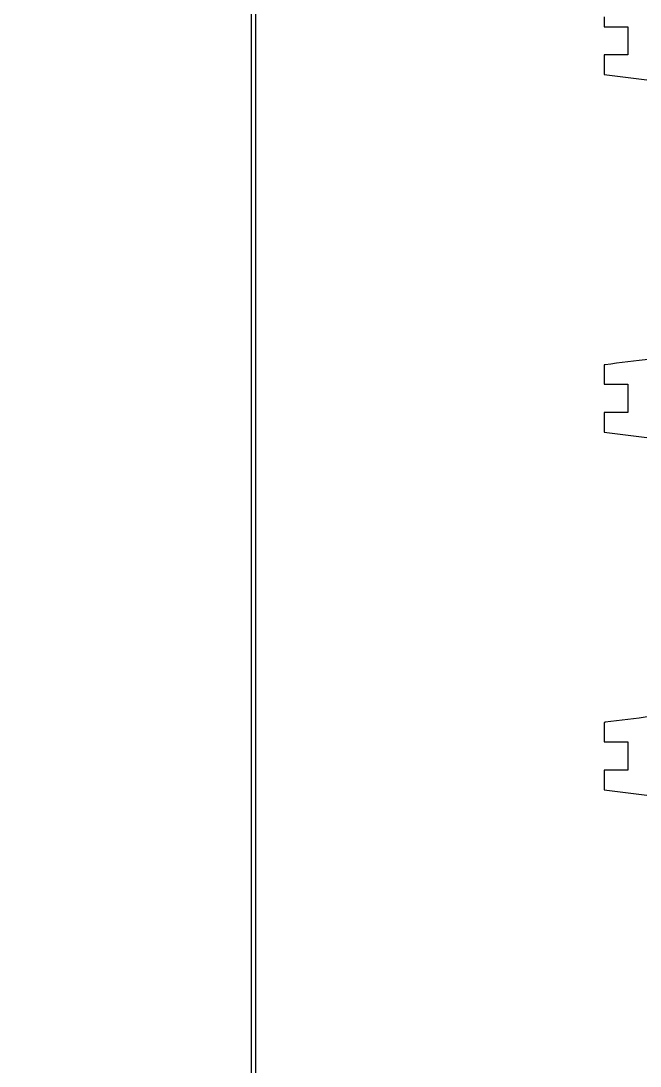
# Model space of a CAD drawing. Extents: x 0 to 1066, y 0 to 761.
# Drawn here: x 0 to 109.9, y 367.1 to 552.5 of the extents above; entities that cross this region are included whole.
import ezdxf

# ---------------------------------------------------------------- set-up
doc = ezdxf.new("R2010")
doc.units = 0
doc.header["$MEASUREMENT"] = 0

msp = doc.modelspace()

# ---------------------------------------------------------------- linework, layer by layer
for points in [[(183.390323, 95.266879, 0.000001), (192.989143, 95.254457, 0.000118)], [(111.744029, 619.446938, -0.000004), (103.636415, 618.433797, -0.031087)], [(119.687361, 556.989835, -0.000014), (111.744029, 555.996938, -0.000004), (103.636415, 554.983797, -0.031087)], [(119.687361, 493.539835, -0.000014), (111.744029, 492.546938, -0.000004), (103.636415, 491.533797, -0.031087), (103.511129, 491.526, 0.405799), (103.492621, 491.508017, 0.000671), (103.479115, 491.016549, 0.004084), (103.469058, 490.456715, 0.002449), (103.4658, 489.7917), (103.4658, 488.0574), (105.5808, 488.0574), (107.6958, 488.0574), (107.6958, 485.5617), (107.6958, 483.066), (105.579084, 483.066), (103.462367, 483.066), (103.485234, 481.312483), (103.5081, 479.558965), (111.98925, 478.50038)], [(119.687361, 430.089835, -0.000014), (111.744029, 429.096938, -0.000004), (103.636415, 428.083797, -0.031087), (103.511129, 428.076, 0.405799), (103.492621, 428.058017, 0.000671), (103.479115, 427.566549, 0.004084), (103.469058, 427.006715, 0.002449), (103.4658, 426.3417), (103.4658, 424.6074), (105.5808, 424.6074), (107.6958, 424.6074), (107.6958, 422.1117), (107.6958, 419.616), (105.579084, 419.616), (103.462367, 419.616), (103.485234, 417.862483), (103.5081, 416.108965), (111.98925, 415.05038)], [(352.558836, 95.240684, -0.000004), (375.624384, 95.211821, -0.198594)], [(479.458836, 95.240684, -0.000004), (502.524384, 95.211821, -0.198594)], [(289.192229, 95.24091, -0.000004), (312.172908, 95.212432, -0.198597)], [(393.551703, 95.267421, -0.000028), (416.092229, 95.24091, -0.000004), (439.072908, 95.212432, -0.198597)], [(119.687361, 366.639835, -0.000014), (111.744029, 365.646938, -0.000004), (103.636415, 364.633797, -0.031087)], [(375.823742, 112.056445, -0.000003), (375.794083, 98.149601, -0.198357)], [(111.744029, 302.196938, -0.000004), (103.636415, 301.183797, -0.031087)], [(111.744029, 238.746938, -0.000004), (103.636415, 237.733797, -0.031087)]]:
    msp.add_lwpolyline(points, format="xyb")
msp.add_lwpolyline([(409.06215, 749.15415), (40.8618, 749.132981), (40.8618, 380.65769), (40.8618, 12.1824), (501.2973, 12.1824), (961.7328, 12.1824), (961.7328, 380.646631), (961.7328, 749.110861), (961.41555, 749.1633, 0.040886), (961.153339, 749.184871, 0.000002), (934.190609, 749.194398, 0.000089), (904.448031, 749.199508, 0.000054), (869.1804, 749.195529, -0.000029), (813.61687, 749.186499, -0.000004), (696.10453, 749.175037, -0.000004), (556.774728, 749.163736, -0.000004)], format="xyb", close=True)
for points in [[(41.7078, 32.148), (41.7078, 390.1752), (41.7078, 748.2024)], [(103.4658, 553.2417), (103.4658, 551.5074), (105.5808, 551.5074), (107.6958, 551.5074), (107.6958, 549.0117), (107.6958, 546.516), (105.579084, 546.516), (103.462367, 546.516), (103.485234, 544.762483), (103.5081, 543.008965), (111.98925, 541.95038)]]:
    msp.add_lwpolyline(points)

doc.saveas('drawing.dxf')
